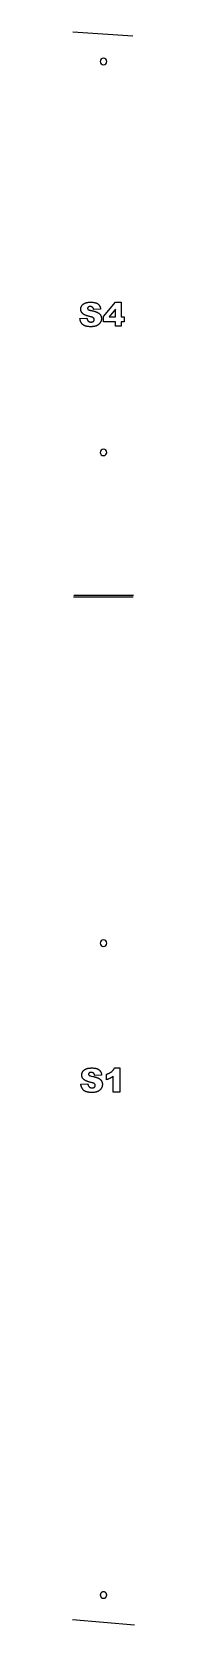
# Model space of a CAD drawing. Extents: x 0 to 3.6, y 0.4 to 93.6.
import ezdxf

# ---------------------------------------------------------------- set-up
doc = ezdxf.new("R2010")
doc.units = 0
for name, color, linetype in [('PART_LETTERS', 18, 'CONTINUOUS'), ('T3_PROFILE_INSIDE', 18, 'CONTINUOUS'), ('T5_BEVEL_0_1', 18, 'CONTINUOUS'), ('T8_DRILL', 18, 'CONTINUOUS')]:
    doc.layers.add(name, color=color, linetype=linetype)

msp = doc.modelspace()

# ---------------------------------------------------------------- linework, layer by layer
at = {"layer": 'PART_LETTERS'}
for points in [[(0.424, 76.827), (0.832, 76.853), (0.836, 76.829), (0.841, 76.806), (0.843, 76.795), (0.846, 76.785), (0.849, 76.775), (0.852, 76.765), (0.856, 76.756), (0.86, 76.747), (0.863, 76.739), (0.868, 76.73), (0.872, 76.723), (0.876, 76.715), (0.881, 76.708), (0.886, 76.701), (0.895, 76.691), (0.904, 76.682), (0.913, 76.673), (0.923, 76.665), (0.933, 76.657), (0.944, 76.65), (0.955, 76.644), (0.967, 76.638), (0.979, 76.633), (0.991, 76.629), (1.004, 76.625), (1.018, 76.622), (1.031, 76.62), (1.046, 76.618), (1.06, 76.617), (1.076, 76.617), (1.087, 76.617), (1.098, 76.618), (1.109, 76.619), (1.119, 76.62), (1.129, 76.621), (1.139, 76.623), (1.148, 76.625), (1.157, 76.628), (1.166, 76.631), (1.174, 76.634), (1.182, 76.637), (1.19, 76.641), (1.197, 76.646), (1.204, 76.65), (1.211, 76.655), (1.217, 76.66), (1.223, 76.666), (1.229, 76.671), (1.234, 76.677), (1.239, 76.683), (1.243, 76.688), (1.247, 76.694), (1.251, 76.701), (1.254, 76.707), (1.257, 76.713), (1.26, 76.719), (1.262, 76.726), (1.264, 76.733), (1.265, 76.739), (1.266, 76.746), (1.267, 76.753), (1.267, 76.76), (1.267, 76.767), (1.266, 76.773), (1.265, 76.78), (1.264, 76.786), (1.262, 76.793), (1.26, 76.799), (1.258, 76.805), (1.255, 76.811), (1.252, 76.817), (1.248, 76.823), (1.244, 76.829), (1.24, 76.835), (1.236, 76.84), (1.231, 76.846), (1.225, 76.851), (1.219, 76.857), (1.213, 76.862), (1.206, 76.867), (1.197, 76.872), (1.188, 76.878), (1.178, 76.883), (1.166, 76.888), (1.154, 76.893), (1.141, 76.898), (1.127, 76.903), (1.111, 76.908), (1.095, 76.913), (1.078, 76.918), (1.041, 76.928), (1, 76.937), (0.965, 76.945), (0.932, 76.954), (0.9, 76.962), (0.869, 76.971), (0.839, 76.981), (0.811, 76.991), (0.784, 77.001), (0.758, 77.011), (0.734, 77.022), (0.71, 77.033), (0.688, 77.044), (0.668, 77.056), (0.648, 77.068), (0.63, 77.08), (0.613, 77.093), (0.597, 77.106), (0.583, 77.119), (0.569, 77.133), (0.556, 77.147), (0.544, 77.162), (0.534, 77.177), (0.524, 77.193), (0.515, 77.209), (0.507, 77.225), (0.499, 77.242), (0.493, 77.26), (0.488, 77.277), (0.484, 77.296), (0.481, 77.315), (0.478, 77.334), (0.477, 77.353), (0.476, 77.374), (0.477, 77.387), (0.477, 77.4), (0.478, 77.413), (0.48, 77.426), (0.482, 77.439), (0.485, 77.452), (0.488, 77.465), (0.492, 77.478), (0.496, 77.49), (0.501, 77.503), (0.506, 77.515), (0.511, 77.527), (0.517, 77.54), (0.524, 77.552), (0.531, 77.564), (0.538, 77.576), (0.546, 77.587), (0.555, 77.599), (0.564, 77.61), (0.573, 77.621), (0.583, 77.631), (0.594, 77.641), (0.605, 77.651), (0.616, 77.661), (0.628, 77.67), (0.64, 77.679), (0.653, 77.687), (0.666, 77.695), (0.68, 77.703), (0.695, 77.711), (0.709, 77.718), (0.725, 77.725), (0.741, 77.732), (0.757, 77.738), (0.775, 77.744), (0.793, 77.749), (0.812, 77.754), (0.831, 77.758), (0.851, 77.762), (0.872, 77.766), (0.894, 77.769), (0.916, 77.772), (0.94, 77.774), (0.963, 77.776), (0.988, 77.778), (1.013, 77.779), (1.039, 77.779), (1.066, 77.78), (1.099, 77.779), (1.131, 77.778), (1.161, 77.776), (1.191, 77.774), (1.22, 77.77), (1.248, 77.766), (1.275, 77.761), (1.301, 77.755), (1.325, 77.748), (1.349, 77.741), (1.372, 77.733), (1.394, 77.724), (1.415, 77.714), (1.435, 77.704), (1.454, 77.693), (1.472, 77.681), (1.48, 77.674), (1.489, 77.668), (1.497, 77.661), (1.505, 77.654), (1.513, 77.647), (1.52, 77.64), (1.527, 77.632), (1.535, 77.624), (1.541, 77.616), (1.548, 77.608), (1.554, 77.599), (1.561, 77.59), (1.567, 77.581), (1.572, 77.572), (1.578, 77.562), (1.583, 77.553), (1.593, 77.532), (1.602, 77.511), (1.61, 77.489), (1.618, 77.467), (1.624, 77.443), (1.63, 77.418), (1.634, 77.392), (1.638, 77.366), (1.234, 77.342), (1.232, 77.354), (1.229, 77.365), (1.226, 77.376), (1.223, 77.386), (1.22, 77.396), (1.217, 77.405), (1.213, 77.415), (1.209, 77.423), (1.204, 77.432), (1.2, 77.439), (1.195, 77.447), (1.19, 77.454), (1.184, 77.461), (1.178, 77.467), (1.172, 77.473), (1.166, 77.479), (1.159, 77.484), (1.152, 77.489), (1.145, 77.493), (1.138, 77.497), (1.13, 77.501), (1.122, 77.505), (1.113, 77.508), (1.105, 77.511), (1.096, 77.513), (1.086, 77.515), (1.076, 77.517), (1.066, 77.519), (1.056, 77.52), (1.046, 77.521), (1.035, 77.521), (1.023, 77.521), (1.005, 77.521), (0.988, 77.519), (0.973, 77.517), (0.965, 77.515), (0.958, 77.513), (0.951, 77.511), (0.944, 77.509), (0.938, 77.506), (0.932, 77.503), (0.926, 77.5), (0.921, 77.497), (0.916, 77.493), (0.911, 77.49), (0.902, 77.481), (0.894, 77.473), (0.891, 77.468), (0.888, 77.464), (0.885, 77.459), (0.882, 77.454), (0.88, 77.449), (0.878, 77.445), (0.877, 77.439), (0.875, 77.434), (0.874, 77.429), (0.874, 77.424), (0.873, 77.418), (0.873, 77.412), (0.873, 77.404), (0.875, 77.396), (0.877, 77.388), (0.881, 77.381), (0.885, 77.374), (0.891, 77.366), (0.897, 77.359), (0.904, 77.353), (0.908, 77.349), (0.913, 77.346), (0.918, 77.343), (0.925, 77.339), (0.931, 77.336), (0.939, 77.333), (0.955, 77.326), (0.975, 77.32), (0.997, 77.314), (1.021, 77.308), (1.048, 77.302), (1.116, 77.286), (1.148, 77.279), (1.179, 77.271), (1.208, 77.264), (1.237, 77.256), (1.264, 77.248), (1.289, 77.241), (1.314, 77.233), (1.337, 77.225), (1.359, 77.218), (1.38, 77.21), (1.4, 77.202), (1.418, 77.194), (1.435, 77.187), (1.451, 77.179), (1.466, 77.171), (1.48, 77.163), (1.494, 77.155), (1.508, 77.146), (1.521, 77.137), (1.533, 77.128), (1.545, 77.119), (1.556, 77.11), (1.567, 77.1), (1.577, 77.09), (1.587, 77.08), (1.596, 77.069), (1.605, 77.059), (1.613, 77.048), (1.621, 77.037), (1.628, 77.025), (1.635, 77.014), (1.641, 77.002), (1.647, 76.99), (1.652, 76.978), (1.657, 76.966), (1.662, 76.953), (1.666, 76.941), (1.67, 76.928), (1.673, 76.915), (1.676, 76.902), (1.678, 76.889), (1.68, 76.875), (1.681, 76.862), (1.682, 76.848), (1.683, 76.834), (1.683, 76.82), (1.683, 76.803), (1.682, 76.787), (1.681, 76.77), (1.679, 76.754), (1.676, 76.738), (1.673, 76.723), (1.669, 76.707), (1.665, 76.691), (1.66, 76.676), (1.655, 76.661), (1.648, 76.646), (1.642, 76.631), (1.635, 76.617), (1.627, 76.602), (1.618, 76.588), (1.61, 76.574), (1.6, 76.56), (1.59, 76.546), (1.58, 76.533), (1.569, 76.521), (1.558, 76.508), (1.546, 76.497), (1.534, 76.485), (1.521, 76.475), (1.508, 76.464), (1.494, 76.454), (1.48, 76.444), (1.466, 76.435), (1.451, 76.426), (1.435, 76.418), (1.419, 76.41), (1.403, 76.403), (1.386, 76.396), (1.369, 76.389), (1.351, 76.383), (1.333, 76.377), (1.314, 76.372), (1.294, 76.367), (1.274, 76.363), (1.253, 76.359), (1.232, 76.356), (1.21, 76.353), (1.188, 76.35), (1.165, 76.348), (1.142, 76.346), (1.118, 76.345), (1.094, 76.345), (1.069, 76.344), (1.026, 76.345), (0.984, 76.347), (0.944, 76.349), (0.924, 76.351), (0.906, 76.353), (0.887, 76.355), (0.869, 76.358), (0.851, 76.361), (0.834, 76.364), (0.817, 76.367), (0.801, 76.371), (0.785, 76.374), (0.769, 76.379), (0.754, 76.383), (0.74, 76.388), (0.725, 76.393), (0.711, 76.398), (0.698, 76.403), (0.685, 76.409), (0.672, 76.415), (0.66, 76.421), (0.649, 76.428), (0.637, 76.434), (0.626, 76.442), (0.616, 76.449), (0.606, 76.456), (0.596, 76.464), (0.587, 76.472), (0.579, 76.481), (0.562, 76.498), (0.546, 76.516), (0.532, 76.534), (0.518, 76.554), (0.505, 76.573), (0.493, 76.593), (0.482, 76.614), (0.472, 76.636), (0.463, 76.658), (0.454, 76.68), (0.447, 76.703), (0.441, 76.727), (0.435, 76.751), (0.431, 76.776), (0.427, 76.801)], [(2.499, 76.628), (1.797, 76.628), (1.797, 76.945), (2.499, 77.78), (2.836, 77.78), (2.836, 76.927), (3.01, 76.927), (3.01, 76.628), (2.836, 76.628), (2.836, 76.368), (2.499, 76.368)], [(2.499, 76.927), (2.499, 77.363), (2.128, 76.927)], [(0.482, 32.044), (0.89, 32.069), (0.894, 32.045), (0.898, 32.023), (0.901, 32.012), (0.904, 32.001), (0.907, 31.991), (0.91, 31.982), (0.913, 31.972), (0.917, 31.964), (0.921, 31.955), (0.925, 31.947), (0.93, 31.939), (0.934, 31.932), (0.939, 31.925), (0.944, 31.918), (0.952, 31.908), (0.961, 31.898), (0.971, 31.889), (0.98, 31.881), (0.991, 31.873), (1.001, 31.867), (1.013, 31.86), (1.024, 31.855), (1.036, 31.85), (1.049, 31.845), (1.062, 31.842), (1.075, 31.839), (1.089, 31.837), (1.103, 31.835), (1.118, 31.834), (1.133, 31.834), (1.144, 31.834), (1.155, 31.834), (1.166, 31.835), (1.176, 31.836), (1.186, 31.838), (1.196, 31.84), (1.205, 31.842), (1.214, 31.844), (1.223, 31.847), (1.231, 31.85), (1.24, 31.854), (1.247, 31.858), (1.255, 31.862), (1.262, 31.867), (1.268, 31.871), (1.275, 31.877), (1.281, 31.882), (1.286, 31.888), (1.292, 31.893), (1.296, 31.899), (1.301, 31.905), (1.305, 31.911), (1.309, 31.917), (1.312, 31.923), (1.315, 31.929), (1.317, 31.936), (1.32, 31.942), (1.321, 31.949), (1.323, 31.956), (1.324, 31.963), (1.324, 31.969), (1.324, 31.977), (1.324, 31.983), (1.324, 31.99), (1.323, 31.996), (1.321, 32.003), (1.32, 32.009), (1.318, 32.015), (1.315, 32.022), (1.313, 32.028), (1.309, 32.034), (1.306, 32.04), (1.302, 32.045), (1.298, 32.051), (1.293, 32.057), (1.288, 32.062), (1.283, 32.068), (1.277, 32.073), (1.271, 32.078), (1.263, 32.084), (1.255, 32.089), (1.246, 32.094), (1.235, 32.099), (1.224, 32.104), (1.212, 32.109), (1.198, 32.115), (1.184, 32.12), (1.169, 32.125), (1.153, 32.129), (1.136, 32.134), (1.099, 32.144), (1.057, 32.154), (1.023, 32.162), (0.989, 32.17), (0.957, 32.179), (0.926, 32.188), (0.897, 32.197), (0.869, 32.207), (0.842, 32.217), (0.816, 32.227), (0.791, 32.238), (0.768, 32.249), (0.746, 32.26), (0.725, 32.272), (0.706, 32.284), (0.688, 32.296), (0.671, 32.309), (0.655, 32.322), (0.64, 32.335), (0.627, 32.349), (0.614, 32.364), (0.602, 32.378), (0.591, 32.393), (0.581, 32.409), (0.572, 32.425), (0.564, 32.442), (0.557, 32.459), (0.551, 32.476), (0.546, 32.494), (0.541, 32.512), (0.538, 32.531), (0.536, 32.55), (0.534, 32.57), (0.534, 32.59), (0.534, 32.603), (0.535, 32.617), (0.536, 32.63), (0.538, 32.643), (0.54, 32.656), (0.543, 32.669), (0.546, 32.681), (0.549, 32.694), (0.553, 32.707), (0.558, 32.719), (0.563, 32.732), (0.569, 32.744), (0.575, 32.756), (0.581, 32.768), (0.588, 32.78), (0.596, 32.792), (0.604, 32.804), (0.612, 32.815), (0.621, 32.826), (0.631, 32.837), (0.641, 32.848), (0.651, 32.858), (0.662, 32.868), (0.674, 32.877), (0.685, 32.886), (0.698, 32.895), (0.711, 32.904), (0.724, 32.912), (0.738, 32.92), (0.752, 32.927), (0.767, 32.935), (0.782, 32.942), (0.798, 32.948), (0.815, 32.954), (0.832, 32.96), (0.85, 32.966), (0.869, 32.97), (0.889, 32.975), (0.909, 32.979), (0.93, 32.983), (0.952, 32.986), (0.974, 32.989), (0.997, 32.991), (1.021, 32.993), (1.046, 32.994), (1.071, 32.995), (1.097, 32.996), (1.124, 32.996), (1.156, 32.996), (1.188, 32.995), (1.219, 32.993), (1.249, 32.99), (1.278, 32.987), (1.305, 32.982), (1.332, 32.977), (1.358, 32.971), (1.383, 32.965), (1.407, 32.958), (1.43, 32.949), (1.452, 32.941), (1.473, 32.931), (1.492, 32.92), (1.511, 32.909), (1.529, 32.897), (1.538, 32.891), (1.546, 32.884), (1.555, 32.878), (1.562, 32.871), (1.57, 32.863), (1.578, 32.856), (1.585, 32.848), (1.592, 32.84), (1.599, 32.832), (1.606, 32.824), (1.612, 32.815), (1.618, 32.807), (1.624, 32.798), (1.63, 32.788), (1.635, 32.779), (1.641, 32.769), (1.651, 32.749), (1.66, 32.728), (1.668, 32.706), (1.675, 32.683), (1.682, 32.659), (1.687, 32.635), (1.692, 32.609), (1.696, 32.582), (1.291, 32.559), (1.289, 32.57), (1.287, 32.581), (1.284, 32.592), (1.281, 32.602), (1.278, 32.612), (1.274, 32.622), (1.27, 32.631), (1.266, 32.64), (1.262, 32.648), (1.257, 32.656), (1.252, 32.663), (1.247, 32.671), (1.242, 32.677), (1.236, 32.684), (1.23, 32.69), (1.224, 32.695), (1.217, 32.7), (1.21, 32.705), (1.203, 32.71), (1.195, 32.714), (1.187, 32.718), (1.179, 32.721), (1.171, 32.724), (1.162, 32.727), (1.153, 32.73), (1.144, 32.732), (1.134, 32.734), (1.124, 32.735), (1.114, 32.736), (1.103, 32.737), (1.092, 32.738), (1.081, 32.738), (1.063, 32.737), (1.046, 32.736), (1.03, 32.733), (1.023, 32.732), (1.016, 32.73), (1.009, 32.728), (1.002, 32.725), (0.996, 32.723), (0.99, 32.72), (0.984, 32.717), (0.978, 32.713), (0.973, 32.71), (0.968, 32.706), (0.96, 32.698), (0.952, 32.689), (0.948, 32.685), (0.945, 32.68), (0.943, 32.676), (0.94, 32.671), (0.938, 32.666), (0.936, 32.661), (0.934, 32.656), (0.933, 32.651), (0.932, 32.645), (0.931, 32.64), (0.931, 32.634), (0.931, 32.629), (0.931, 32.621), (0.933, 32.613), (0.935, 32.605), (0.938, 32.597), (0.943, 32.59), (0.948, 32.583), (0.954, 32.576), (0.962, 32.569), (0.966, 32.566), (0.971, 32.562), (0.976, 32.559), (0.982, 32.556), (0.989, 32.552), (0.996, 32.549), (1.013, 32.543), (1.032, 32.536), (1.054, 32.53), (1.079, 32.524), (1.106, 32.518), (1.173, 32.503), (1.206, 32.495), (1.236, 32.488), (1.266, 32.48), (1.294, 32.472), (1.321, 32.465), (1.347, 32.457), (1.372, 32.449), (1.395, 32.442), (1.417, 32.434), (1.438, 32.426), (1.457, 32.419), (1.476, 32.411), (1.493, 32.403), (1.509, 32.395), (1.523, 32.388), (1.538, 32.38), (1.552, 32.371), (1.565, 32.363), (1.578, 32.354), (1.59, 32.345), (1.602, 32.336), (1.614, 32.326), (1.624, 32.316), (1.635, 32.306), (1.644, 32.296), (1.654, 32.286), (1.662, 32.275), (1.671, 32.264), (1.678, 32.253), (1.686, 32.242), (1.692, 32.23), (1.699, 32.218), (1.704, 32.206), (1.71, 32.194), (1.715, 32.182), (1.719, 32.17), (1.723, 32.157), (1.727, 32.144), (1.73, 32.131), (1.733, 32.118), (1.736, 32.105), (1.737, 32.092), (1.739, 32.078), (1.74, 32.064), (1.741, 32.05), (1.741, 32.036), (1.741, 32.02), (1.74, 32.003), (1.738, 31.987), (1.736, 31.971), (1.734, 31.955), (1.731, 31.939), (1.727, 31.923), (1.722, 31.908), (1.718, 31.893), (1.712, 31.877), (1.706, 31.862), (1.699, 31.848), (1.692, 31.833), (1.684, 31.819), (1.676, 31.804), (1.667, 31.79), (1.658, 31.776), (1.648, 31.763), (1.637, 31.75), (1.627, 31.737), (1.615, 31.725), (1.603, 31.713), (1.591, 31.702), (1.579, 31.691), (1.565, 31.681), (1.552, 31.67), (1.538, 31.661), (1.523, 31.652), (1.508, 31.643), (1.493, 31.635), (1.477, 31.627), (1.461, 31.619), (1.444, 31.612), (1.427, 31.606), (1.409, 31.599), (1.39, 31.594), (1.371, 31.588), (1.352, 31.584), (1.332, 31.579), (1.311, 31.575), (1.29, 31.572), (1.268, 31.569), (1.246, 31.567), (1.223, 31.565), (1.2, 31.563), (1.176, 31.562), (1.151, 31.561), (1.127, 31.561), (1.083, 31.561), (1.041, 31.563), (1.001, 31.566), (0.982, 31.567), (0.963, 31.569), (0.945, 31.572), (0.926, 31.574), (0.909, 31.577), (0.892, 31.58), (0.875, 31.583), (0.858, 31.587), (0.842, 31.591), (0.827, 31.595), (0.812, 31.599), (0.797, 31.604), (0.783, 31.609), (0.769, 31.614), (0.756, 31.62), (0.743, 31.625), (0.73, 31.631), (0.718, 31.638), (0.706, 31.644), (0.695, 31.651), (0.684, 31.658), (0.674, 31.665), (0.664, 31.673), (0.654, 31.681), (0.645, 31.689), (0.636, 31.697), (0.62, 31.715), (0.604, 31.732), (0.589, 31.751), (0.575, 31.77), (0.562, 31.79), (0.551, 31.81), (0.539, 31.831), (0.529, 31.852), (0.52, 31.874), (0.512, 31.897), (0.505, 31.92), (0.498, 31.943), (0.493, 31.968), (0.488, 31.992), (0.485, 32.018)], [(2.768, 32.996), (2.768, 31.585), (2.378, 31.585), (2.378, 32.51), (2.355, 32.492), (2.331, 32.475), (2.308, 32.459), (2.285, 32.444), (2.262, 32.43), (2.24, 32.417), (2.217, 32.405), (2.195, 32.393), (2.172, 32.382), (2.148, 32.371), (2.122, 32.36), (2.095, 32.35), (2.067, 32.339), (2.037, 32.328), (2.006, 32.318), (1.973, 32.308), (1.973, 32.624), (1.997, 32.632), (2.021, 32.64), (2.044, 32.649), (2.066, 32.657), (2.087, 32.666), (2.108, 32.675), (2.128, 32.684), (2.148, 32.694), (2.167, 32.704), (2.185, 32.713), (2.202, 32.723), (2.219, 32.734), (2.235, 32.744), (2.25, 32.755), (2.265, 32.766), (2.279, 32.777), (2.292, 32.788), (2.305, 32.799), (2.318, 32.811), (2.33, 32.824), (2.342, 32.836), (2.354, 32.849), (2.365, 32.862), (2.376, 32.876), (2.386, 32.89), (2.396, 32.904), (2.406, 32.919), (2.415, 32.933), (2.424, 32.949), (2.433, 32.964), (2.441, 32.98), (2.449, 32.996)]]:
    msp.add_lwpolyline(points, close=True, dxfattribs=at)
at = {"layer": 'T3_PROFILE_INSIDE'}
for points in [[(0.002, 93.587), (3.523, 93.363)], [(3.611, 0.413), (0, 0.728)]]:
    msp.add_lwpolyline(points, dxfattribs=at)
at = {"layer": 'T5_BEVEL_0_1'}
for points in [[(3.562, 60.619), (0.062, 60.619)], [(0.05, 60.547), (3.55, 60.547)]]:
    msp.add_lwpolyline(points, dxfattribs=at)
at = {"layer": 'T8_DRILL'}
for points in [[(1.806, 92.042, 0.414214), (1.618, 91.854, 0.414214), (1.806, 91.667, 0.414214), (1.993, 91.854, 0.414214)], [(1.806, 69.182, 0.414214), (1.618, 68.994, 0.414214), (1.806, 68.807, 0.414214), (1.993, 68.994, 0.414214)], [(1.806, 40.109, 0.414214), (1.993, 40.297, 0.414214), (1.806, 40.484, 0.414214), (1.618, 40.297, 0.414214)]]:
    msp.add_lwpolyline(points, format="xyb", close=True, dxfattribs=at)
msp.add_lwpolyline([(1.619, 2.185), (1.618, 2.175), (1.618, 2.166), (1.619, 2.156), (1.62, 2.147), (1.621, 2.138), (1.623, 2.129), (1.625, 2.12), (1.628, 2.111), (1.631, 2.103), (1.635, 2.094), (1.639, 2.086), (1.643, 2.078), (1.648, 2.07), (1.653, 2.063), (1.658, 2.056), (1.664, 2.049), (1.67, 2.042), (1.676, 2.036), (1.683, 2.03), (1.69, 2.024), (1.697, 2.019), (1.705, 2.014), (1.713, 2.009), (1.721, 2.004), (1.729, 2.001), (1.737, 1.997), (1.746, 1.994), (1.755, 1.991), (1.764, 1.989), (1.773, 1.987), (1.783, 1.986), (1.792, 1.985), (1.802, 1.984), (1.812, 1.984), (1.821, 1.985), (1.83, 1.986), (1.84, 1.987), (1.849, 1.989), (1.857, 1.991), (1.866, 1.994), (1.875, 1.997), (1.883, 2.001), (1.891, 2.005), (1.899, 2.009), (1.907, 2.014), (1.914, 2.019), (1.922, 2.024), (1.929, 2.03), (1.935, 2.036), (1.942, 2.042), (1.948, 2.049), (1.953, 2.056), (1.959, 2.063), (1.964, 2.071), (1.969, 2.078), (1.973, 2.086), (1.977, 2.095), (1.98, 2.103), (1.984, 2.112), (1.986, 2.121), (1.989, 2.13), (1.99, 2.139), (1.992, 2.149), (1.993, 2.158), (1.993, 2.168), (1.993, 2.177), (1.993, 2.187), (1.992, 2.196), (1.99, 2.205), (1.988, 2.214), (1.986, 2.223), (1.983, 2.232), (1.98, 2.241), (1.977, 2.249), (1.973, 2.257), (1.968, 2.265), (1.964, 2.273), (1.959, 2.28), (1.953, 2.287), (1.947, 2.294), (1.941, 2.301), (1.935, 2.307), (1.928, 2.313), (1.921, 2.319), (1.914, 2.325), (1.907, 2.33), (1.899, 2.334), (1.891, 2.339), (1.883, 2.343), (1.874, 2.346), (1.865, 2.349), (1.856, 2.352), (1.847, 2.354), (1.838, 2.356), (1.829, 2.358), (1.819, 2.359), (1.809, 2.359), (1.8, 2.359), (1.79, 2.359), (1.781, 2.358), (1.772, 2.356), (1.763, 2.354), (1.754, 2.352), (1.745, 2.349), (1.737, 2.346), (1.728, 2.342), (1.72, 2.338), (1.712, 2.334), (1.705, 2.329), (1.697, 2.324), (1.69, 2.319), (1.683, 2.313), (1.676, 2.307), (1.67, 2.301), (1.664, 2.294), (1.658, 2.287), (1.653, 2.28), (1.648, 2.272), (1.643, 2.265), (1.639, 2.257), (1.635, 2.248), (1.631, 2.24), (1.628, 2.231), (1.625, 2.222), (1.623, 2.213), (1.621, 2.204), (1.62, 2.195)], close=True, dxfattribs=at)

doc.saveas('drawing.dxf')
